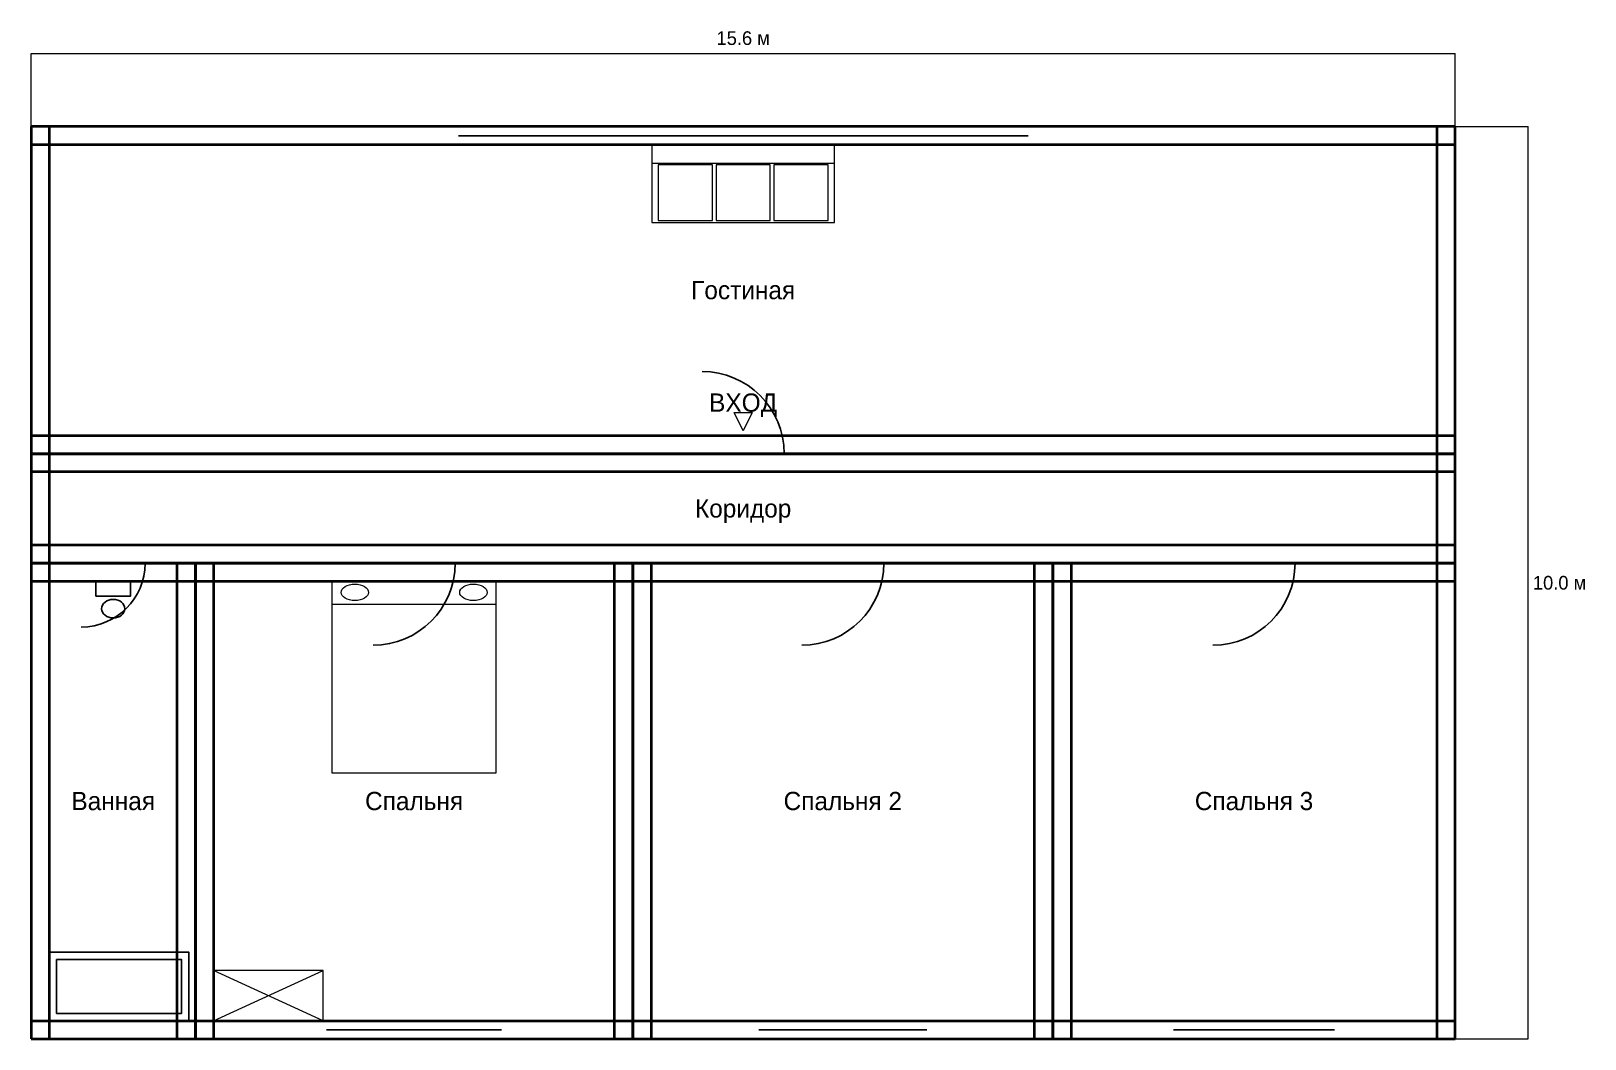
# Model space of a CAD drawing. Header units: metres. Extents: x 0 to 1703, y 0 to 1105.
import ezdxf
from ezdxf.enums import TextEntityAlignment as Align

# ---------------------------------------------------------------- set-up
doc = ezdxf.new("R2010")
doc.units = ezdxf.units.M
for name, color, linetype, lineweight in [('Двери', 7, 'Continuous', 25), ('Мебель', 7, 'Continuous', 18), ('Окна', 7, 'Continuous', 25), ('Размеры', 1, 'Continuous', 13), ('Стены', 7, 'Continuous', 35), ('Текст', 7, 'Continuous', 13)]:
    doc.layers.add(name, color=color, linetype=linetype, lineweight=lineweight)

msp = doc.modelspace()

# ---------------------------------------------------------------- linework, layer by layer
at = {"layer": 'Двери'}
for p, q in [((735.3, 641.5), (825.3, 641.5)), ((735.3, 641.5), (825.3, 641.5)), ((55, 521.5), (125, 521.5)), ((374.7, 521.5), (464.7, 521.5)), ((844.5, 521.5), (934.5, 521.5)), ((1295.1, 521.5), (1385.1, 521.5))]:
    msp.add_line(p, q, dxfattribs=at)
for centre, radius, start, end in [((735.3, 641.5), 90, 0, 90), ((735.3, 641.5), 90, 0, 90), ((55, 521.5), 70, 270, 360), ((374.7, 521.5), 90, 270, 360), ((844.5, 521.5), 90, 270, 360), ((1295.1, 521.5), 90, 270, 360)]:
    msp.add_arc(centre, radius, start, end, dxfattribs=at)
at = {"layer": 'Мебель'}
for p, q in [((680.3, 960), (880.3, 960)), ((329.7, 476.5), (509.7, 476.5)), ((200, 20), (320, 75)), ((320, 20), (200, 75))]:
    msp.add_line(p, q, dxfattribs=at)
for points in [[(680.3, 895), (880.3, 895), (880.3, 980), (680.3, 980), (680.3, 895)], [(687.3, 897), (746.7, 897), (746.7, 958), (687.3, 958), (687.3, 897)], [(750.7, 897), (810, 897), (810, 958), (750.7, 958), (750.7, 897)], [(814, 897), (873.3, 897), (873.3, 958), (814, 958), (814, 897)], [(329.7, 291.5), (509.7, 291.5), (509.7, 501.5), (329.7, 501.5), (329.7, 291.5)], [(200, 20), (320, 20), (320, 75), (200, 75), (200, 20)]]:
    msp.add_lwpolyline(points, dxfattribs=at)
for centre in [(354.7, 489.5), (484.7, 489.5)]:
    msp.add_ellipse(centre, major_axis=(15, 0), ratio=0.6, dxfattribs=at)
at = {"layer": 'Окна'}
for p, q in [((468.2, 1000), (1092.5, 1000)), ((468.2, 990), (1092.5, 990)), ((468.2, 980), (1092.5, 980)), ((323.8, 20), (515.6, 20)), ((797.5, 20), (981.5, 20)), ((1251.9, 20), (1428.4, 20)), ((323.8, 10), (515.6, 10)), ((323.8, 0), (515.6, 0)), ((797.5, 10), (981.5, 10)), ((797.5, 0), (981.5, 0)), ((1251.9, 10), (1428.4, 10)), ((1251.9, 0), (1428.4, 0))]:
    msp.add_line(p, q, dxfattribs=at)
at = {"layer": 'Размеры', "color": 1}
for p, q in [((0, 1080), (1560.7, 1080)), ((0, 1000), (0, 1080)), ((1560.7, 1000), (1560.7, 1080)), ((1560.7, 1000), (1640.7, 1000)), ((1640.7, 0), (1640.7, 1000)), ((1560.7, 0), (1640.7, 0))]:
    msp.add_line(p, q, dxfattribs=at)
at = {"layer": 'Сантехника'}
for points in [[(71, 485.4), (109, 485.4), (109, 501.5), (71, 501.5), (71, 485.4)], [(20, 20), (173, 20), (173, 95), (20, 95), (20, 20)], [(28, 28), (165, 28), (165, 87), (28, 87), (28, 28)]]:
    msp.add_lwpolyline(points, dxfattribs=at)
msp.add_ellipse((90, 471.6), major_axis=(12.7, 0), ratio=0.8, dxfattribs=at)
at = {"layer": 'Стены'}
for p, q in [((1560.7, 1000), (0, 1000)), ((0, 1000), (0, 641.5)), ((20, 1000), (20, 641.5)), ((1540.7, 641.5), (1540.7, 1000)), ((1560.7, 641.5), (1560.7, 1000)), ((1560.7, 980), (0, 980)), ((0, 661.5), (1560.7, 661.5)), ((1560.7, 641.5), (0, 641.5)), ((0, 641.5), (0, 521.5)), ((0, 641.5), (1560.7, 641.5)), ((20, 641.5), (20, 521.5)), ((1540.7, 521.5), (1540.7, 641.5)), ((1560.7, 521.5), (1560.7, 641.5)), ((1560.7, 621.5), (0, 621.5)), ((0, 541.5), (1560.7, 541.5)), ((180, 521.5), (0, 521.5)), ((0, 521.5), (0, 0)), ((0, 521.5), (1560.7, 521.5)), ((20, 521.5), (20, 0)), ((160, 0), (160, 521.5)), ((180, 0), (180, 521.5)), ((659.4, 521.5), (180, 521.5)), ((180, 521.5), (180, 0)), ((200, 521.5), (200, 0)), ((639.4, 0), (639.4, 521.5)), ((659.4, 0), (659.4, 521.5)), ((1119.6, 521.5), (659.4, 521.5)), ((659.4, 521.5), (659.4, 0)), ((679.4, 521.5), (679.4, 0)), ((1099.6, 0), (1099.6, 521.5)), ((1119.6, 0), (1119.6, 521.5)), ((1560.7, 521.5), (1119.6, 521.5)), ((1119.6, 521.5), (1119.6, 0)), ((1139.6, 521.5), (1139.6, 0)), ((1540.7, 0), (1540.7, 521.5)), ((1560.7, 0), (1560.7, 521.5)), ((180, 501.5), (0, 501.5)), ((659.4, 501.5), (180, 501.5)), ((1119.6, 501.5), (659.4, 501.5)), ((1560.7, 501.5), (1119.6, 501.5)), ((0, 20), (180, 20)), ((180, 20), (659.4, 20)), ((659.4, 20), (1119.6, 20)), ((1119.6, 20), (1560.7, 20)), ((0, 0), (180, 0)), ((180, 0), (659.4, 0)), ((659.4, 0), (1119.6, 0)), ((1119.6, 0), (1560.7, 0))]:
    msp.add_line(p, q, dxfattribs=at)
at = {"layer": 'Текст', "color": 3}
msp.add_lwpolyline([(780.3, 666.5), (770.3, 686.5), (790.3, 686.5), (780.3, 666.5)], dxfattribs=at)

# ---------------------------------------------------------------- texts
at = {"layer": 'Размеры', "color": 1}
msp.add_text('15.6 м', height=15, dxfattribs=at).set_placement((780.3, 1085), align=Align.BOTTOM_CENTER)
msp.add_text('10.0 м', height=15, dxfattribs=at).set_placement((1645.7, 500), align=Align.MIDDLE_LEFT)
at = {"layer": 'Текст'}
for s, p in [('Гостиная', (780.3, 820.8)), ('Коридор', (780.3, 581.5)), ('Ванная', (90, 260.8)), ('Спальня', (419.7, 260.8)), ('Спальня 2', (889.5, 260.8)), ('Спальня 3', (1340.1, 260.8))]:
    msp.add_text(s, height=20, dxfattribs=at).set_placement(p, align=Align.MIDDLE_CENTER)
at = {"layer": 'Текст', "color": 3}
msp.add_text('ВХОД', height=20, dxfattribs=at).set_placement((780.3, 681.5), align=Align.BOTTOM_CENTER)

doc.saveas('drawing.dxf')
